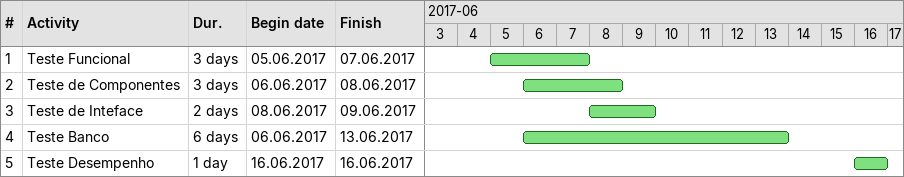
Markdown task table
| ID | Task | Duration | Start | Finish |
|---|---|---|---|---|
| 1 | Teste Funcional | 3d | 2017-06-05 | 2017-06-07 |
| 2 | Teste de Componentes | 3d | 2017-06-06 | 2017-06-08 |
| 3 | Teste de Inteface | 2d | 2017-06-08 | 2017-06-09 |
| 4 | Teste Banco | 6d | 2017-06-06 | 2017-06-13 |
| 5 | Teste Desempenho | 1d | 2017-06-16 | 2017-06-16 |
